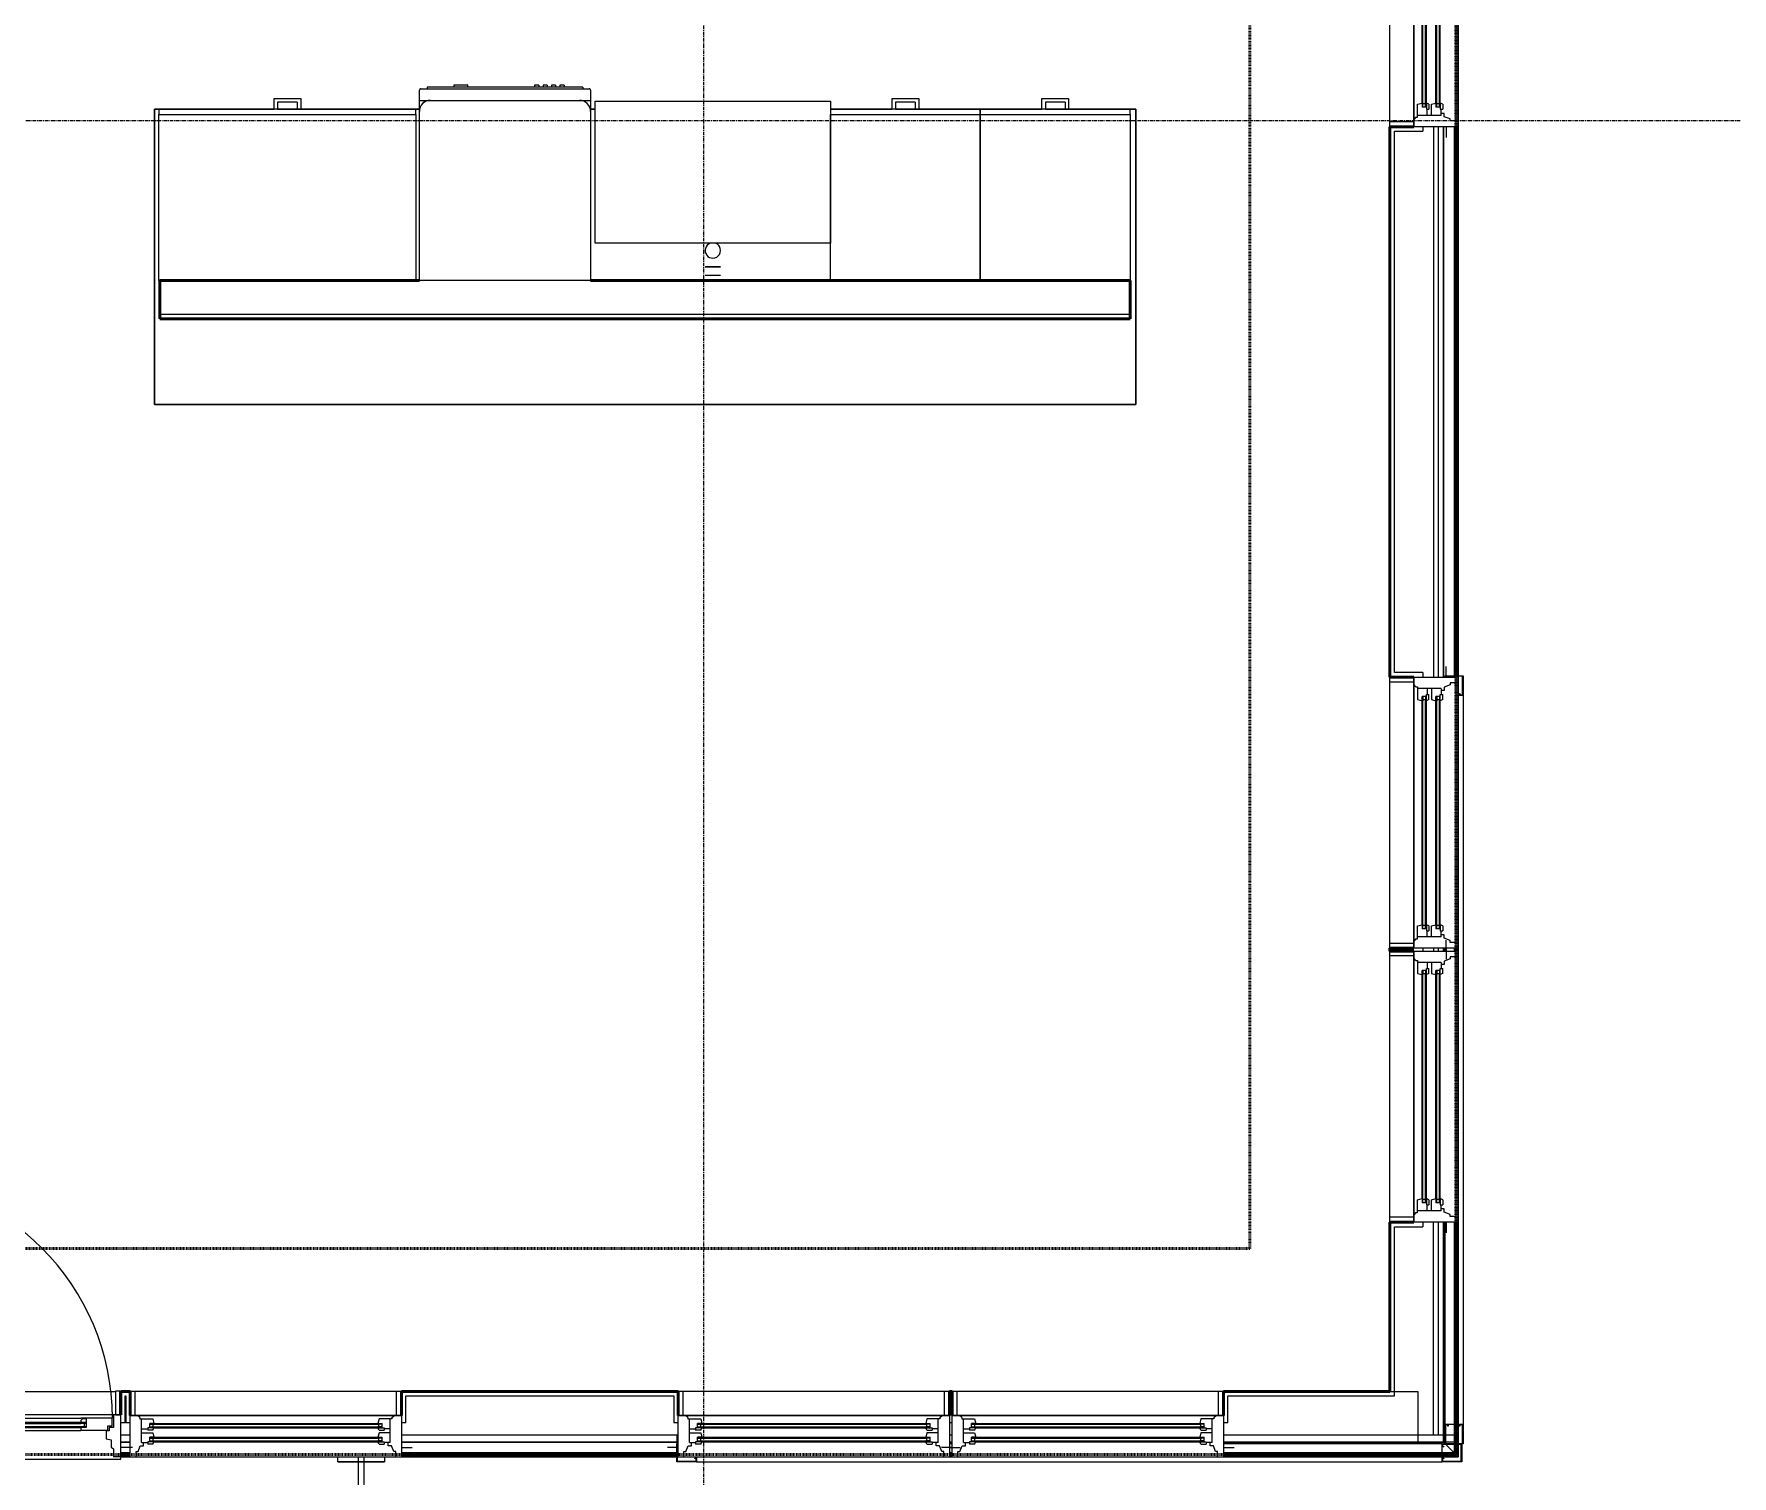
# Model space of a CAD drawing. Header units: inches. Extents: x -4235 to -464, y 9767 to 12359.
# Drawn here: x -2267.2 to -2029.2, y 9977.2 to 10179.4 of the extents above; entities that cross this region are included whole.
import ezdxf

# ---------------------------------------------------------------- set-up
doc = ezdxf.new("R2010")
doc.units = ezdxf.units.IN
doc.header["$MEASUREMENT"] = 0
doc.linetypes.add('Dash 1_16_', pattern=[0.125, 0.0625, -0.0625])
doc.linetypes.add('Grid Line 1_2_', pattern=[0.875, 0.5, -0.125, 0.125, -0.125])
for name, color, linetype, lineweight in [('0-1', 7, 'Continuous', 5), ('0-2', 10, 'Continuous', 9), ('A-DOOR-5', 31, 'Continuous', 9), ('A-DOOR-6', 31, 'Continuous', 20), ('A-DOOR-FRAM', 31, 'Continuous', 9), ('A-DOOR-FRAM-4', 31, 'Continuous', 20), ('A-DOOR-GLAZ', 31, 'Continuous', 9), ('A-GLAZ-1', 151, 'Continuous', 9), ('A-GLAZ-2', 151, 'Continuous', 20), ('A-GLAZ-CWMG', 51, 'Continuous', 9), ('A-WALL', 113, 'Continuous', 13), ('A-WALL-1', 7, 'Continuous', 50), ('A-WALL-2', 250, 'Continuous', 13), ('A-WALL-4', 254, 'Continuous', 9), ('A-WALL-5', 113, 'Continuous', 9), ('A-WALL-6', 113, 'Continuous', 50), ('C-PROP-LINE-1', 91, 'Dash 1_16_', 50), ('P-SANR-FIXT-1', 10, 'Continuous', 9), ('P-SANR-FIXT-2', 254, 'Continuous', 9), ('Q-CASE-2', 10, 'Continuous', 9), ('Q-SPCQ-1', 10, 'Continuous', 9), ('S-GRID-1', 1, 'Grid Line 1_2_', 9)]:
    doc.layers.add(name, color=color, linetype=linetype, lineweight=lineweight)

# ---------------------------------------------------------------- blocks, each defined once
blk = doc.blocks.new('Dishwasher_15404 - 34_ counter-2817256-BACKGROUND - RCP - 2ND FLOOR')
at = {"layer": 'Q-SPCQ-1'}
for p, q in [((0, -24), (0, 0)), ((0, 0), (23.68, 0)), ((23.68, 0), (25.25, 0)), ((25.25, 0), (26.68, 0)), ((25.25, 0), (25.25, -1.57)), ((25.25, -1.57), (25.25, -22.43)), ((26.87, -0.2), (26.87, -23.8)), ((27.12, -1.09), (26.87, -1.09)), ((27.12, -2.61), (27.12, -1.09)), ((27.12, -3.81), (27.12, -2.61)), ((27.12, -20.19), (27.12, -3.81)), ((27.37, -4.82), (27.12, -4.82)), ((27.12, -6.79), (27.37, -6.79)), ((27.37, -5.81), (27.37, -4.82)), ((27.37, -6.79), (27.37, -5.81)), ((27.37, -16.15), (27.12, -16.15)), ((27.37, -16.74), (27.37, -16.15)), ((27.37, -16.74), (27.12, -16.74)), ((27.37, -17.33), (27.12, -17.33)), ((27.37, -17.92), (27.12, -17.92)), ((27.37, -18.51), (27.12, -18.51)), ((27.37, -17.92), (27.37, -17.33)), ((27.37, -19.1), (27.37, -18.51)), ((27.37, -19.1), (27.12, -19.1)), ((27.37, -19.69), (27.12, -19.69)), ((27.12, -21.39), (27.12, -20.19)), ((27.37, -20.28), (27.12, -20.28)), ((27.12, -22.91), (27.12, -21.39)), ((27.37, -20.28), (27.37, -19.69)), ((25.25, -22.43), (25.25, -24)), ((27.12, -22.91), (26.87, -22.91)), ((23.68, -24), (0, -24)), ((25.25, -24), (23.68, -24)), ((26.68, -24), (25.25, -24))]:
    blk.add_line(p, q, dxfattribs=at)
for centre, radius, start, end in [((26.68, -0.2), 0.197, 0, 90), ((23.68, -1.57), 1.57, 0, 90), ((23.68, -1.57), 1.57, 32.077, 42.3359), ((23.68, -1.57), 1.57, 17.8182, 27.5266), ((23.68, -1.57), 1.57, 0, 13.6425), ((26.68, -0.2), 0.197, 15, 90), ((23.68, -22.43), 1.57, 270, 0), ((23.68, -22.43), 1.57, 317.6641, 327.923), ((23.68, -22.43), 1.57, 332.4734, 342.1818), ((23.68, -22.43), 1.57, 346.3575, 0), ((26.68, -23.8), 0.197, 270, 0)]:
    blk.add_arc(centre, radius, start, end, dxfattribs=at)
blk = doc.blocks.new('Base Cabinet 3 Drawer 230 - Base Cabinet 3 Drawer 230 21_-2554957-BACKGROUND - RCP - 2ND FLOOR')
at = {"layer": 'Q-CASE-2'}
for p, q in [((-9.76, -23.25), (-9.76, 0)), ((-9.76, 0), (11.24, 0)), ((11.24, 0), (11.24, -23.25)), ((-9.76, -23.25), (-9.76, -24)), ((11.24, -23.25), (-9.76, -23.25)), ((11.24, -24), (11.24, -23.25)), ((-9.76, -24), (11.24, -24)), ((-0.64, -24), (-1.14, -24)), ((-1.14, -25.5), (-1.14, -24)), ((2.61, -25.5), (-1.14, -25.5)), ((-0.64, -25), (-0.64, -24)), ((-0.64, -25), (2.11, -25)), ((2.11, -25), (2.11, -24)), ((2.11, -24), (2.61, -24)), ((2.61, -24), (2.61, -25.5))]:
    blk.add_line(p, q, dxfattribs=at)
blk = doc.blocks.new('Base Cabinet 3 Drawer 230 - Base Cabinet 3 Drawer 230 36_-2567957-BACKGROUND - RCP - 2ND FLOOR')
at = {"layer": 'Q-CASE-2'}
for p, q in [((-17.26, -23.25), (-17.26, 0)), ((-17.26, 0), (18.74, 0)), ((18.74, 0), (18.74, -23.25)), ((-17.26, -23.25), (-17.26, -24)), ((18.74, -23.25), (-17.26, -23.25)), ((18.74, -24), (18.74, -23.25)), ((-17.26, -24), (18.74, -24)), ((-0.64, -24), (-1.14, -24)), ((-1.14, -25.5), (-1.14, -24)), ((2.61, -25.5), (-1.14, -25.5)), ((-0.64, -25), (-0.64, -24)), ((-0.64, -25), (2.11, -25)), ((2.11, -25), (2.11, -24)), ((2.11, -24), (2.61, -24)), ((2.61, -24), (2.61, -25.5))]:
    blk.add_line(p, q, dxfattribs=at)
blk = doc.blocks.new('kitchen_faucet_14143 - kitchen_faucet_14143-V40-BACKGROUND - RCP - 2ND FLOOR')
at = {"layer": 'P-SANR-FIXT-2'}
for p, q in [((2.26, -1.08), (2.26, 1.08)), ((2.34, 1.08), (2.34, -1.08)), ((3.44, 0.77), (3.44, 1.08)), ((3.44, -1.08), (3.44, 0.77))]:
    blk.add_line(p, q, dxfattribs=at)
at = {"layer": 'P-SANR-FIXT-2', "flags": 128}
blk.add_lwpolyline([(-0.92, -0.6), (-0.96, -0.61), (-1, -0.63)], dxfattribs=at)
at = {"layer": 'P-SANR-FIXT-2'}
for start, end in [(120, 159.9003), (0, 120), (255, 360), (200.0997, 255)]:
    blk.add_arc((0, 0), 1.08, start, end, dxfattribs=at)
blk = doc.blocks.new('Stainless Steel Farmhous Kitchen Sink - Stainless Steel Farmhous Kitchen Sink-2443921-BACKGROUND - RCP - 2ND FLOOR')
at = {"layer": 'P-SANR-FIXT-1'}
for p, q in [((-33, -22.2), (-33, -2.25)), ((-33, -2.25), (0, -2.25)), ((0, -2.25), (0, -22.2)), ((0, -22.2), (-33, -22.2))]:
    blk.add_line(p, q, dxfattribs=at)
blk = doc.blocks.new('CTR - 1st Phase - Unit Layouts_rvt-1-BACKGROUND - RCP - 2ND FLOOR')
at = {"layer": 'A-WALL-1'}
for p, q in [((-2249.58, 10139.45), (-2249.58, 10144.82)), ((-2249.58, 10144.82), (-2213.21, 10144.82)), ((-2189.21, 10144.82), (-2113.58, 10144.82)), ((-2113.58, 10144.82), (-2113.58, 10139.45)), ((-2113.58, 10139.45), (-2249.58, 10139.45))]:
    blk.add_line(p, q, dxfattribs=at)
at = {"layer": 'A-WALL-2'}
blk.add_line((-2249.58, 10140.07), (-2113.58, 10140.07), dxfattribs=at)
at = {"layer": 'A-WALL-4'}
for p, q in [((-2249.58, 10144.82), (-2249.58, 10139.45)), ((-2249.58, 10144.82), (-2213.21, 10144.82)), ((-2189.21, 10144.82), (-2113.58, 10144.82)), ((-2113.58, 10144.82), (-2113.58, 10139.45)), ((-2113.58, 10139.45), (-2249.58, 10139.45))]:
    blk.add_line(p, q, dxfattribs=at)
at = {"layer": 'A-WALL-5'}
for p, q in [((-2233.58, 10168.82), (-2250.33, 10168.82)), ((-2250.33, 10168.82), (-2250.33, 10127.45)), ((-2250.33, 10127.45), (-2250.33, 10168.82)), ((-2250.33, 10168.82), (-2233.58, 10168.82)), ((-2233.08, 10168.82), (-2233.58, 10168.82)), ((-2230.33, 10168.82), (-2233.08, 10168.82)), ((-2233.08, 10168.82), (-2230.33, 10168.82)), ((-2229.83, 10168.82), (-2230.33, 10168.82)), ((-2213.21, 10168.82), (-2229.83, 10168.82)), ((-2229.83, 10168.82), (-2213.21, 10168.82)), ((-2188.58, 10168.82), (-2189.21, 10168.82)), ((-2189.21, 10168.82), (-2188.58, 10168.82)), ((-2146.96, 10168.82), (-2155.58, 10168.82)), ((-2155.58, 10168.82), (-2146.96, 10168.82)), ((-2146.46, 10168.82), (-2146.96, 10168.82)), ((-2143.71, 10168.82), (-2146.46, 10168.82)), ((-2146.46, 10168.82), (-2143.71, 10168.82)), ((-2143.21, 10168.82), (-2143.71, 10168.82)), ((-2125.96, 10168.82), (-2143.21, 10168.82)), ((-2143.21, 10168.82), (-2125.96, 10168.82)), ((-2125.46, 10168.82), (-2125.96, 10168.82)), ((-2122.71, 10168.82), (-2125.46, 10168.82)), ((-2125.46, 10168.82), (-2122.71, 10168.82)), ((-2122.21, 10168.82), (-2122.71, 10168.82)), ((-2112.8, 10168.82), (-2122.21, 10168.82)), ((-2122.21, 10168.82), (-2112.8, 10168.82)), ((-2112.8, 10127.45), (-2112.8, 10168.82)), ((-2112.8, 10168.82), (-2112.8, 10127.45)), ((-2250.33, 10127.45), (-2112.8, 10127.45)), ((-2112.8, 10127.45), (-2250.33, 10127.45))]:
    blk.add_line(p, q, dxfattribs=at)
at = {"layer": '0-2'}
for name, p, rotation in [('Base Cabinet 3 Drawer 230 - Base Cabinet 3 Drawer 230 36_-2567957-BACKGROUND - RCP - 2ND FLOOR', (-2230.97, 10144.82), 180), ('Dishwasher_15404 - 34_ counter-2817256-BACKGROUND - RCP - 2ND FLOOR', (-2213.21, 10144.82), 90.00000000013426), ('Base Cabinet 3 Drawer 230 - Base Cabinet 3 Drawer 230 21_-2554957-BACKGROUND - RCP - 2ND FLOOR', (-2144.35, 10144.82), 180), ('Base Cabinet 3 Drawer 230 - Base Cabinet 3 Drawer 230 21_-2554957-BACKGROUND - RCP - 2ND FLOOR', (-2123.35, 10144.82), 180), ('Stainless Steel Farmhous Kitchen Sink - Stainless Steel Farmhous Kitchen Sink-2443921-BACKGROUND - RCP - 2ND FLOOR', (-2188.58, 10147.78), 180), ('kitchen_faucet_14143 - kitchen_faucet_14143-V40-BACKGROUND - RCP - 2ND FLOOR', (-2172.08, 10149.02), 269.999999999997)]:
    blk.add_blockref(name, p, dxfattribs=dict(at, rotation=rotation))
blk = doc.blocks.new('Basic Wall _ EXT - FIBER CEMENT - LARGE - 1hr - ___-2505167-BACKGROUND - RCP - 2ND FLOOR')
at = {"layer": 'A-WALL-5'}
for p, q in [((-2067.63, 10851.68), (-2067.63, 9979.9)), ((-2067.63, 9979.9), (-2067.63, 10851.68)), ((-2067.6, 9979.87), (-2067.6, 10851.71)), ((-2067.6, 9979.87), (-2067.6, 10851.71)), ((-2069.67, 10166.38), (-2069.67, 10089.2)), ((-2069.67, 10089.2), (-2069.67, 10166.38)), ((-2069.64, 10089.2), (-2069.64, 10166.38)), ((-2069.64, 10089.2), (-2069.64, 10166.38)), ((-2069.67, 10051.18), (-2069.67, 10050.8)), ((-2069.67, 10050.8), (-2069.67, 10051.18)), ((-2069.64, 10050.81), (-2069.64, 10051.18)), ((-2069.64, 10050.81), (-2069.64, 10051.18)), ((-2069.67, 10012.78), (-2069.67, 9982.94)), ((-2069.67, 9982.94), (-2069.67, 10012.78)), ((-2069.64, 9982.94), (-2069.64, 10012.78)), ((-2069.64, 9982.94), (-2069.64, 10012.78)), ((-2069.67, 9982.94), (-2069.67, 9981.94)), ((-2069.67, 9981.94), (-2069.67, 9982.94)), ((-2069.64, 9981.94), (-2069.64, 9982.92)), ((-2069.64, 9981.94), (-2069.64, 9982.92)), ((-2069.67, 9981.94), (-2068.17, 9980.44)), ((-2068.17, 9980.44), (-2069.61, 9981.87)), ((-2068.17, 9980.44), (-2067.92, 9980.19)), ((-2067.92, 9980.19), (-2068.17, 9980.44)), ((-2067.92, 9980.19), (-2067.63, 9979.9)), ((-2067.63, 9979.9), (-2067.92, 9980.19))]:
    blk.add_line(p, q, dxfattribs=at)
blk = doc.blocks.new('Window-Double_Hung-Andersen-400_Series-Tilt_Wash - DOUBLE HUNG - REVERSE COTTAGE - 2ND FLOOR-2888709-BACKGROUND - RCP - 2ND FLOOR')
at = {"layer": 'A-GLAZ-1'}
for p, q in [((-19.01, 4.12), (-19.01, 2.62)), ((-18.95, 4.12), (-19.01, 4.12)), ((-18.95, 2.62), (-19.01, 2.62)), ((-18.95, 4.62), (18.95, 4.62)), ((-18.95, 1.25), (-18.95, 4.62)), ((-18.32, 1.25), (-18.32, 4.62)), ((18.32, 1.25), (18.32, 4.62)), ((18.95, 4.62), (18.95, 1.25)), ((19.01, 4.12), (18.95, 4.12)), ((19.01, 2.62), (18.95, 2.62)), ((19.01, 2.62), (19.01, 4.12)), ((18.95, 1.25), (-18.95, 1.25)), ((-16.29, 0), (-15.7, 0)), ((-15.82, -0.38), (-15.82, 0)), ((-15.7, 0.12), (15.7, 0.12)), ((16.29, 0), (15.7, 0)), ((15.82, -0.38), (15.82, 0)), ((-16.29, -0.38), (-15.7, -0.38)), ((-16.29, -1.94), (-15.7, -1.94)), ((-16.29, -2.31), (-15.7, -2.31)), ((-15.82, -2.31), (-15.82, -1.94)), ((-15.7, 0), (15.7, 0)), ((-15.7, -0.38), (15.7, -0.38)), ((-15.7, -0.5), (15.7, -0.5)), ((-15.7, -1.81), (15.7, -1.81)), ((-15.7, -1.94), (15.7, -1.94)), ((-15.7, -2.31), (15.7, -2.31)), ((16.29, -0.38), (15.7, -0.38)), ((16.29, -1.94), (15.7, -1.94)), ((16.29, -2.31), (15.7, -2.31)), ((15.82, -2.31), (15.82, -1.94)), ((-15.7, -2.44), (15.7, -2.44))]:
    blk.add_line(p, q, dxfattribs=at)
at = {"layer": 'A-GLAZ-2'}
for p, q in [((-19.01, 1.25), (19.01, 1.25)), ((-19.01, -4.62), (-19.01, 1.25)), ((-17.67, 0.97), (-18, 1.25)), ((-17.67, 0.97), (-17.67, 0.75)), ((-17.67, 0.75), (-15.86, 0.75)), ((-17.42, -2.56), (-17.42, 0.75)), ((-16.29, -0.5), (-16.29, 0.12)), ((-15.7, 0.12), (-16.29, 0.12)), ((-15.86, 0.75), (-15.7, 0.12)), ((15.86, 0.75), (15.7, 0.12)), ((15.7, 0.12), (16.29, 0.12)), ((17.67, 0.75), (15.86, 0.75)), ((16.29, -0.5), (16.29, 0.12)), ((17.42, -2.56), (17.42, 0.75)), ((17.67, 0.97), (18, 1.25)), ((17.67, 0.97), (17.67, 0.75)), ((19.01, 1.25), (19.01, -4.62)), ((-17.42, -0.62), (-16.57, -0.62)), ((-17.42, -1.19), (-15.86, -1.19)), ((-16.57, -0.5), (-16.57, -0.84)), ((-15.7, -0.5), (-16.57, -0.5)), ((-15.86, -0.84), (-16.57, -0.84)), ((-16.29, -2.44), (-16.29, -1.81)), ((-15.7, -1.81), (-16.29, -1.81)), ((-15.86, -0.84), (-15.7, -0.5)), ((-15.86, -1.19), (-15.7, -1.81)), ((15.86, -0.84), (15.7, -0.5)), ((15.7, -0.5), (16.57, -0.5)), ((15.86, -1.19), (15.7, -1.81)), ((15.7, -1.81), (16.29, -1.81)), ((15.86, -0.84), (16.57, -0.84)), ((17.42, -1.19), (15.86, -1.19)), ((16.29, -2.44), (16.29, -1.81)), ((16.57, -0.5), (16.57, -0.84)), ((17.42, -0.62), (16.57, -0.62)), ((-19.01, -3.25), (-20.51, -3.25)), ((19.01, -4.62), (-19.01, -4.62)), ((-18.2, -3.81), (-17.92, -3.81)), ((-18.2, -4.62), (-18.2, -3.81)), ((-17.92, -3.81), (-17.61, -3)), ((-17.61, -3), (-17.14, -3)), ((-17.42, -2.56), (-16.57, -2.56)), ((-17.14, -3), (-17.14, -2.56)), ((-16.57, -2.44), (-16.57, -2.78)), ((-15.7, -2.44), (-16.57, -2.44)), ((-15.86, -2.78), (-16.57, -2.78)), ((-15.86, -2.78), (-15.7, -2.44)), ((15.86, -2.78), (15.7, -2.44)), ((15.7, -2.44), (16.57, -2.44)), ((15.86, -2.78), (16.57, -2.78)), ((16.57, -2.44), (16.57, -2.78)), ((17.42, -2.56), (16.57, -2.56)), ((17.14, -3), (17.14, -2.56)), ((17.61, -3), (17.14, -3)), ((17.92, -3.81), (17.61, -3)), ((18.2, -3.81), (17.92, -3.81)), ((18.2, -4.62), (18.2, -3.81)), ((19.01, -3.25), (20.51, -3.25))]:
    blk.add_line(p, q, dxfattribs=at)
blk = doc.blocks.new('Basic Wall _ EXT - FIBER CEMENT - LARGE - ___-2505169-BACKGROUND - RCP - 2ND FLOOR')
at = {"layer": 'A-WALL-5'}
for p, q in [((-2255.06, 9981.94), (-2253.74, 9981.94)), ((-2253.74, 9981.94), (-2255.06, 9981.94)), ((-2253.76, 9981.91), (-2255.06, 9981.91)), ((-2253.76, 9981.91), (-2255.06, 9981.91)), ((-2253.74, 9979.9), (-2255.06, 9979.9)), ((-2253.74, 9979.9), (-2255.06, 9979.9)), ((-2255.06, 9979.87), (-2253.74, 9979.87)), ((-2253.74, 9979.87), (-2255.06, 9979.87)), ((-2215.71, 9981.94), (-2176.94, 9981.94)), ((-2177.12, 9981.94), (-2215.71, 9981.94)), ((-2176.94, 9981.91), (-2215.71, 9981.91)), ((-2176.94, 9981.91), (-2215.71, 9981.91)), ((-2176.94, 9979.9), (-2215.71, 9979.9)), ((-2176.94, 9979.9), (-2215.71, 9979.9)), ((-2215.71, 9979.87), (-2176.94, 9979.87)), ((-2176.94, 9979.87), (-2215.71, 9979.87)), ((-2176.94, 9981.94), (-2177.12, 9981.94)), ((-2138.91, 9981.94), (-2138.54, 9981.94)), ((-2138.54, 9981.94), (-2138.91, 9981.94)), ((-2138.54, 9979.9), (-2138.91, 9979.9)), ((-2138.54, 9979.9), (-2138.91, 9979.9)), ((-2138.91, 9979.87), (-2138.54, 9979.87)), ((-2138.54, 9979.87), (-2138.91, 9979.87)), ((-2138.54, 9981.91), (-2138.9, 9981.91)), ((-2138.54, 9981.91), (-2138.9, 9981.91)), ((-2100.51, 9981.94), (-2069.67, 9981.94)), ((-2073.24, 9981.94), (-2100.51, 9981.94)), ((-2069.64, 9981.91), (-2100.51, 9981.91)), ((-2069.64, 9981.91), (-2100.51, 9981.91)), ((-2067.63, 9979.9), (-2100.51, 9979.9)), ((-2067.63, 9979.9), (-2100.51, 9979.9)), ((-2100.51, 9979.87), (-2067.6, 9979.87)), ((-2067.6, 9979.87), (-2100.51, 9979.87)), ((-2069.67, 9981.94), (-2073.24, 9981.94)), ((-2068.17, 9980.44), (-2069.67, 9981.94)), ((-2069.61, 9981.87), (-2068.17, 9980.44)), ((-2067.92, 9980.19), (-2068.17, 9980.44)), ((-2068.17, 9980.44), (-2067.92, 9980.19)), ((-2067.63, 9979.9), (-2067.92, 9980.19)), ((-2067.92, 9980.19), (-2067.63, 9979.9))]:
    blk.add_line(p, q, dxfattribs=at)
blk = doc.blocks.new('Door-Inswing-Andersen-400_Series-Single - 3_ 0-1_8_ x custom height - 2ND FLOOR-2896157-BACKGROUND - RCP - 2ND FLOOR')
at = {"layer": 'A-DOOR-5'}
blk.add_line((16.87, -0.66), (16.87, -34.41), dxfattribs=at)
blk.add_arc((16.87, -0.66), 33.75, 180, 270, dxfattribs=at)
at = {"layer": 'A-DOOR-6'}
for p, q in [((-16.26, 0.42), (-16.87, 0.41)), ((-16.87, 0.41), (-16.87, -0.66)), ((-16.26, 1.06), (-16.26, 0.42)), ((-16.26, 1.06), (-12.44, 1.06)), ((-13.19, 0.66), (-12.44, 0.66)), ((-13.19, -0.66), (-13.19, 0.66)), ((-12.44, 0.75), (-12.47, 1.06)), ((12.44, 1.06), (-12.44, 1.06)), ((-12.44, 0.66), (-12.44, 0.75)), ((16.26, 1.06), (12.44, 1.06)), ((12.44, 0.75), (12.47, 1.06)), ((12.44, 0.66), (12.44, 0.75)), ((13.19, 0.66), (12.44, 0.66)), ((13.19, -0.66), (13.19, 0.66)), ((16.26, 1.06), (16.26, 0.42)), ((16.26, 0.42), (16.87, 0.41)), ((16.87, 0.41), (16.87, -0.66)), ((-16.87, -0.66), (-12.44, -0.66)), ((-12.44, -0.09), (-13.19, -0.09)), ((-13.19, -0.59), (-12.67, -0.59)), ((-13.19, -0.66), (-13.19, -0.59)), ((-12.67, -0.59), (-12.47, -0.34)), ((-12.47, -0.34), (-12.44, -0.16)), ((-12.44, -0.16), (-12.44, -0.09)), ((12.44, -0.66), (-12.44, -0.66)), ((12.44, -0.09), (13.19, -0.09)), ((12.44, -0.16), (12.44, -0.09)), ((12.47, -0.34), (12.44, -0.16)), ((16.87, -0.66), (12.44, -0.66)), ((12.67, -0.59), (12.47, -0.34)), ((13.19, -0.59), (12.67, -0.59)), ((13.19, -0.66), (13.19, -0.59))]:
    blk.add_line(p, q, dxfattribs=at)
at = {"layer": 'A-DOOR-FRAM'}
for p, q in [((-17.31, -1.13), (-17.94, -1.13)), ((-17.94, -1.13), (-17.94, -4.44)), ((-17.31, -4.44), (-17.31, -1.13)), ((17.94, -1.13), (17.31, -1.13)), ((17.31, -1.13), (17.31, -4.44)), ((17.94, -4.44), (17.94, -1.13)), ((-17.94, -4.44), (-17.31, -4.44)), ((17.31, -4.44), (17.94, -4.44))]:
    blk.add_line(p, q, dxfattribs=at)
at = {"layer": 'A-DOOR-FRAM-4'}
for p, q in [((18.06, 5.09), (-18.06, 5.09)), ((-18.06, 5.09), (-18.06, -1.13)), ((18.06, -1.13), (18.06, 5.09)), ((-19.69, 3.44), (-18.06, 3.44)), ((-18.06, 4.75), (-18.06, -1.13)), ((-18.06, 4.75), (-17.03, 4.75)), ((-17.03, 3.63), (-17.03, 4.75)), ((-16.69, 3.39), (-17.03, 3.63)), ((-16.69, 2.39), (-16.69, 3.39)), ((-16, 2.23), (-16.69, 2.39)), ((16, 2.23), (16.69, 2.39)), ((16.69, 3.39), (17.03, 3.63)), ((16.69, 2.39), (16.69, 3.39)), ((17.03, 3.63), (17.03, 4.75)), ((18.06, 4.75), (17.03, 4.75)), ((18.06, 4.75), (18.06, -1.13)), ((19.69, 3.44), (18.06, 3.44)), ((-17.03, 0.66), (-16.45, 0.66)), ((-17.03, -1.13), (-17.03, 0.66)), ((-16.45, 0.66), (-16.45, 1.09)), ((-16.45, 1.09), (-16, 1.09)), ((-16, 1.09), (-16, 2.23)), ((16, 1.09), (16, 2.23)), ((16.45, 1.09), (16, 1.09)), ((16.45, 0.66), (16.45, 1.09)), ((17.03, 0.66), (16.45, 0.66)), ((17.03, -1.13), (17.03, 0.66)), ((-17.69, -1.13), (-18.06, -1.13)), ((-18.06, -1.13), (18.06, -1.13)), ((-18.06, -1.13), (-17.03, -1.13)), ((18.06, -1.13), (17.03, -1.13))]:
    blk.add_line(p, q, dxfattribs=at)
at = {"layer": 'A-DOOR-GLAZ'}
for p, q in [((-12.44, 0.5), (-13.19, 0.5)), ((-13.19, 0.06), (-12.44, 0.06)), ((-12.98, 0.5), (-12.98, 0.06)), ((12.44, 0.66), (-12.44, 0.66)), ((12.44, 0.5), (-12.44, 0.5)), ((12.44, 0.06), (-12.44, 0.06)), ((12.44, 0.5), (13.19, 0.5)), ((13.19, 0.06), (12.44, 0.06)), ((12.98, 0.5), (12.98, 0.06)), ((12.44, -0.09), (-12.44, -0.09))]:
    blk.add_line(p, q, dxfattribs=at)
blk = doc.blocks.new('Rectangular Mullion - Profile_Polycarbonate_Lower-1940141-BACKGROUND - RCP - 2ND FLOOR')
at = {"layer": 'A-GLAZ-CWMG'}
for p, q in [((-2138.54, 9981.69), (-2138.91, 9981.69)), ((-2069.86, 9981.69), (-2100.51, 9981.69)), ((-2069.86, 9980.44), (-2069.86, 9981.69)), ((-2069.86, 9980.19), (-2069.86, 9980.43)), ((-2069.86, 9979.9), (-2069.86, 9980.19)), ((-2069.86, 9979.19), (-2069.86, 9979.87)), ((-2174.37, 9979.81), (-2174.37, 9979.19)), ((-2174.37, 9979.19), (-2069.86, 9979.19))]:
    blk.add_line(p, q, dxfattribs=at)
blk = doc.blocks.new('Rectangular Mullion - Profile_Polycarbonate_Upper and left-V124-BACKGROUND - RCP - 2ND FLOOR')
at = {"layer": 'A-GLAZ-CWMG'}
for p, q in [((0, 1.29), (-2.75, 1.29)), ((-2.75, 1.29), (-2.75, 0.79)), ((-2.75, 0.79), (-2.5, 0.79)), ((-2.69, 0.85), (-2.69, 1.22)), ((-2.69, 1.22), (-0.06, 1.22)), ((-2.5, 0.85), (-2.69, 0.85)), ((-2.5, 0.79), (-2.5, 0.85)), ((-0.06, 1.22), (-0.06, -1.15)), ((0, -1.21), (0, 1.29)), ((-2.5, -0.79), (-2.75, -0.79)), ((-2.75, -0.79), (-2.75, -1.21)), ((-2.75, -1.21), (-1.06, -1.21)), ((-2.69, -1.15), (-2.69, -0.85)), ((-2.69, -0.85), (-2.5, -0.85)), ((-0.81, -1.15), (-2.69, -1.15)), ((-2.5, -0.85), (-2.5, -0.79)), ((-1.02, -1.21), (-0.81, -1.21)), ((-0.52, -1.15), (-0.81, -1.15)), ((-0.81, -1.21), (-0.52, -1.21)), ((-0.06, -1.15), (-0.49, -1.15)), ((-0.49, -1.21), (0, -1.21))]:
    blk.add_line(p, q, dxfattribs=at)
blk = doc.blocks.new('Rectangular Mullion - Profile_Polycarbonate_right-V125-BACKGROUND - RCP - 2ND FLOOR')
at = {"layer": 'A-GLAZ-CWMG'}
for p, q in [((-2.75, 0.79), (-2.75, 1.29)), ((-2.75, 1.29), (0, 1.29)), ((-2.5, 0.79), (-2.75, 0.79)), ((-0.06, 1.22), (-2.69, 1.22)), ((-2.69, 1.22), (-2.69, 0.85)), ((-2.69, 0.85), (-2.5, 0.85)), ((-2.5, 0.85), (-2.5, 0.79)), ((-0.06, 0.61), (-0.06, 1.22)), ((-0.06, 0.29), (-0.06, 0.58)), ((-0.06, 0.04), (-0.06, 0.29)), ((-0.06, -1.15), (-0.06, 0.03)), ((0, 1.29), (0, 0.61)), ((0, 0.58), (0, 0.29)), ((0, 0.29), (0, 0.04)), ((0, 0.03), (0, -1.21)), ((-0.19, -1.15), (-0.06, -1.15)), ((0, -1.21), (-0.19, -1.21))]:
    blk.add_line(p, q, dxfattribs=at)
blk = doc.blocks.new('Window-Double_Hung-Andersen-400_Series-Tilt_Wash - DOUBLE HUNG - REVERSE COTTAGE - 2ND FLOOR-2888952-BACKGROUND - RCP - 2ND FLOOR')
at = {"layer": 'A-GLAZ-1'}
for p, q in [((-19.01, 3.94), (-19.01, 2.44)), ((-18.95, 3.94), (-19.01, 3.94)), ((-18.95, 2.44), (-19.01, 2.44)), ((-18.95, 4.44), (18.95, 4.44)), ((-18.95, 1.06), (-18.95, 4.44)), ((-18.32, 1.06), (-18.32, 4.44)), ((18.32, 1.06), (18.32, 4.44)), ((18.95, 4.44), (18.95, 1.06)), ((19.01, 3.94), (18.95, 3.94)), ((19.01, 2.44), (18.95, 2.44)), ((19.01, 2.44), (19.01, 3.94)), ((18.95, 1.06), (-18.95, 1.06)), ((-16.29, -0.19), (-15.7, -0.19)), ((-16.29, -0.56), (-15.7, -0.56)), ((-16.29, -2.13), (-15.7, -2.13)), ((-15.82, -0.56), (-15.82, -0.19)), ((-15.82, -2.5), (-15.82, -2.13)), ((-15.7, -0.06), (15.7, -0.06)), ((-15.7, -0.19), (15.7, -0.19)), ((-15.7, -0.56), (15.7, -0.56)), ((-15.7, -0.69), (15.7, -0.69)), ((-15.7, -2), (15.7, -2)), ((-15.7, -2.13), (15.7, -2.13)), ((16.29, -0.19), (15.7, -0.19)), ((16.29, -0.56), (15.7, -0.56)), ((16.29, -2.13), (15.7, -2.13)), ((15.82, -0.56), (15.82, -0.19)), ((15.82, -2.5), (15.82, -2.13)), ((-16.29, -2.5), (-15.7, -2.5)), ((-15.7, -2.5), (15.7, -2.5)), ((-15.7, -2.63), (15.7, -2.63)), ((16.29, -2.5), (15.7, -2.5))]:
    blk.add_line(p, q, dxfattribs=at)
at = {"layer": 'A-GLAZ-2'}
for p, q in [((-19.01, 1.06), (19.01, 1.06)), ((-19.01, -4.81), (-19.01, 1.06)), ((-17.67, 0.78), (-18, 1.06)), ((-17.67, 0.78), (-17.67, 0.56)), ((-17.67, 0.56), (-15.86, 0.56)), ((-17.42, -2.75), (-17.42, 0.56)), ((-15.86, 0.56), (-15.7, -0.06)), ((15.86, 0.56), (15.7, -0.06)), ((17.67, 0.56), (15.86, 0.56)), ((17.42, -2.75), (17.42, 0.56)), ((17.67, 0.78), (18, 1.06)), ((17.67, 0.78), (17.67, 0.56)), ((19.01, 1.06), (19.01, -4.81)), ((-17.42, -0.81), (-16.57, -0.81)), ((-17.42, -1.37), (-15.86, -1.37)), ((-16.57, -0.69), (-16.57, -1.03)), ((-15.7, -0.69), (-16.57, -0.69)), ((-15.86, -1.03), (-16.57, -1.03)), ((-16.29, -0.69), (-16.29, -0.06)), ((-15.7, -0.06), (-16.29, -0.06)), ((-16.29, -2.63), (-16.29, -2)), ((-15.7, -2), (-16.29, -2)), ((-15.86, -1.03), (-15.7, -0.69)), ((-15.86, -1.37), (-15.7, -2)), ((15.7, -0.06), (16.29, -0.06)), ((15.86, -1.03), (15.7, -0.69)), ((15.7, -0.69), (16.57, -0.69)), ((15.86, -1.37), (15.7, -2)), ((15.7, -2), (16.29, -2)), ((15.86, -1.03), (16.57, -1.03)), ((17.42, -1.37), (15.86, -1.37)), ((16.29, -0.69), (16.29, -0.06)), ((16.29, -2.63), (16.29, -2)), ((16.57, -0.69), (16.57, -1.03)), ((17.42, -0.81), (16.57, -0.81)), ((-19.01, -3.44), (-20.51, -3.44)), ((-18.2, -4), (-17.92, -4)), ((-18.2, -4.81), (-18.2, -4)), ((-17.92, -4), (-17.61, -3.19)), ((-17.61, -3.19), (-17.14, -3.19)), ((-17.42, -2.75), (-16.57, -2.75)), ((-17.14, -3.19), (-17.14, -2.75)), ((-16.57, -2.63), (-16.57, -2.97)), ((-15.7, -2.63), (-16.57, -2.63)), ((-15.86, -2.97), (-16.57, -2.97)), ((-15.86, -2.97), (-15.7, -2.63)), ((15.86, -2.97), (15.7, -2.63)), ((15.7, -2.63), (16.57, -2.63)), ((15.86, -2.97), (16.57, -2.97)), ((16.57, -2.63), (16.57, -2.97)), ((17.42, -2.75), (16.57, -2.75)), ((17.14, -3.19), (17.14, -2.75)), ((17.61, -3.19), (17.14, -3.19)), ((17.92, -4), (17.61, -3.19)), ((18.2, -4), (17.92, -4)), ((18.2, -4.81), (18.2, -4)), ((19.01, -3.44), (20.51, -3.44)), ((19.01, -4.81), (-19.01, -4.81))]:
    blk.add_line(p, q, dxfattribs=at)
blk = doc.blocks.new('Rectangular Mullion - Profile_Polycarbonate_Lower-1994733-BACKGROUND - RCP - 2ND FLOOR')
at = {"layer": 'A-GLAZ-CWMG'}
for p, q in [((-2067.63, 10086.64), (-2067.92, 10086.64)), ((-2066.92, 10086.64), (-2067.6, 10086.64)), ((-2066.92, 10086.64), (-2066.92, 9984.44)), ((-2069.42, 10050.8), (-2069.42, 10051.18)), ((-2069.42, 9984.44), (-2069.42, 10012.78)), ((-2069.42, 9984.44), (-2067.92, 9984.44)), ((-2067.92, 9984.44), (-2067.63, 9984.44)), ((-2067.6, 9984.44), (-2066.92, 9984.44))]:
    blk.add_line(p, q, dxfattribs=at)
blk = doc.blocks.new('Rectangular Mullion - Profile_Polycarbonate_Upper and left-V131-BACKGROUND - RCP - 2ND FLOOR')
at = {"layer": 'A-GLAZ-CWMG'}
for p, q in [((0, 1.21), (-2.75, 1.21)), ((-2.75, 1.21), (-2.75, 0.79)), ((-2.75, 0.79), (-2.5, 0.79)), ((-2.69, 1.15), (-0.06, 1.15)), ((-2.69, 0.85), (-2.69, 1.11)), ((-2.5, 0.85), (-2.69, 0.85)), ((-2.5, 0.79), (-2.5, 0.85)), ((-0.06, 1.15), (-0.06, -0.04)), ((0, -0.04), (0, 1.21)), ((-2.5, -0.79), (-2.75, -0.79)), ((-2.75, -0.79), (-2.75, -1.29)), ((-2.75, -1.29), (0, -1.29)), ((-2.69, -1.22), (-2.69, -0.85)), ((-2.69, -0.85), (-2.5, -0.85)), ((-0.06, -1.22), (-2.69, -1.22)), ((-2.5, -0.85), (-2.5, -0.79)), ((-0.06, -0.07), (-0.06, -0.29)), ((-0.06, -0.29), (-0.06, -0.58)), ((-0.06, -0.61), (-0.06, -1.22)), ((0, -0.29), (0, -0.08)), ((0, -0.58), (0, -0.29)), ((0, -1.29), (0, -0.61))]:
    blk.add_line(p, q, dxfattribs=at)
blk = doc.blocks.new('Rectangular Mullion - Profile_Polycarbonate_right-V132-BACKGROUND - RCP - 2ND FLOOR')
at = {"layer": 'A-GLAZ-CWMG'}
for p, q in [((-0.19, 1.21), (0, 1.21)), ((-0.06, 1.15), (-0.19, 1.15)), ((-0.06, -0.04), (-0.06, 1.15)), ((0, 1.21), (0, -0.04)), ((-2.75, -1.29), (-2.75, -0.79)), ((-2.75, -0.79), (-2.5, -0.79)), ((0, -1.29), (-2.75, -1.29)), ((-2.5, -0.85), (-2.69, -0.85)), ((-2.69, -0.85), (-2.69, -1.22)), ((-2.69, -1.22), (-0.06, -1.22)), ((-2.5, -0.79), (-2.5, -0.85)), ((-0.06, -0.29), (-0.06, -0.04)), ((-0.06, -0.58), (-0.06, -0.29)), ((-0.06, -1.22), (-0.06, -0.61)), ((0, -0.04), (0, -0.29)), ((0, -0.29), (0, -0.58)), ((0, -0.61), (0, -1.29))]:
    blk.add_line(p, q, dxfattribs=at)
blk = doc.blocks.new('Window-Double_Hung-Andersen-400_Series-Tilt_Wash - DOUBLE HUNG - REVERSE COTTAGE - 2ND FLOOR-V139-BACKGROUND - RCP - 2ND FLOOR')
at = {"layer": 'A-GLAZ-1'}
for p, q in [((-19.01, 3.94), (-19.01, 2.44)), ((-18.95, 3.94), (-19.01, 3.94)), ((-18.95, 2.44), (-19.01, 2.44)), ((-18.95, 4.44), (18.95, 4.44)), ((-18.95, 1.06), (-18.95, 4.44)), ((-18.32, 1.06), (-18.32, 4.44)), ((18.32, 1.06), (18.32, 4.44)), ((18.95, 4.44), (18.95, 1.06)), ((19.01, 3.94), (18.95, 3.94)), ((19.01, 2.44), (18.95, 2.44)), ((19.01, 2.44), (19.01, 3.94)), ((18.95, 1.06), (-18.95, 1.06)), ((-16.29, -0.19), (-15.7, -0.19)), ((-16.29, -0.56), (-15.7, -0.56)), ((-16.29, -2.13), (-15.7, -2.13)), ((-15.82, -0.56), (-15.82, -0.19)), ((-15.82, -2.5), (-15.82, -2.13)), ((-15.7, -0.06), (15.7, -0.06)), ((-15.7, -0.19), (15.7, -0.19)), ((-15.7, -0.56), (15.7, -0.56)), ((-15.7, -0.69), (15.7, -0.69)), ((-15.7, -2), (15.7, -2)), ((-15.7, -2.13), (15.7, -2.13)), ((16.29, -0.19), (15.7, -0.19)), ((16.29, -0.56), (15.7, -0.56)), ((16.29, -2.13), (15.7, -2.13)), ((15.82, -0.56), (15.82, -0.19)), ((15.82, -2.5), (15.82, -2.13)), ((-16.29, -2.5), (-15.7, -2.5)), ((-15.7, -2.5), (15.7, -2.5)), ((-15.7, -2.63), (15.7, -2.63)), ((16.29, -2.5), (15.7, -2.5))]:
    blk.add_line(p, q, dxfattribs=at)
at = {"layer": 'A-GLAZ-2'}
for p, q in [((-19.01, 1.06), (19.01, 1.06)), ((-19.01, -4.81), (-19.01, 1.06)), ((-17.67, 0.78), (-18, 1.06)), ((-17.67, 0.78), (-17.67, 0.56)), ((-17.67, 0.56), (-15.86, 0.56)), ((-17.42, -2.75), (-17.42, 0.56)), ((-15.86, 0.56), (-15.7, -0.06)), ((15.86, 0.56), (15.7, -0.06)), ((17.67, 0.56), (15.86, 0.56)), ((17.42, -2.75), (17.42, 0.56)), ((17.67, 0.78), (18, 1.06)), ((17.67, 0.78), (17.67, 0.56)), ((19.01, 1.06), (19.01, -4.81)), ((-17.42, -0.81), (-16.57, -0.81)), ((-17.42, -1.37), (-15.86, -1.37)), ((-16.57, -0.69), (-16.57, -1.03)), ((-15.7, -0.69), (-16.57, -0.69)), ((-15.86, -1.03), (-16.57, -1.03)), ((-16.29, -0.69), (-16.29, -0.06)), ((-15.7, -0.06), (-16.29, -0.06)), ((-16.29, -2.63), (-16.29, -2)), ((-15.7, -2), (-16.29, -2)), ((-15.86, -1.03), (-15.7, -0.69)), ((-15.86, -1.37), (-15.7, -2)), ((15.7, -0.06), (16.29, -0.06)), ((15.86, -1.03), (15.7, -0.69)), ((15.7, -0.69), (16.57, -0.69)), ((15.86, -1.37), (15.7, -2)), ((15.7, -2), (16.29, -2)), ((15.86, -1.03), (16.57, -1.03)), ((17.42, -1.37), (15.86, -1.37)), ((16.29, -0.69), (16.29, -0.06)), ((16.29, -2.63), (16.29, -2)), ((16.57, -0.69), (16.57, -1.03)), ((17.42, -0.81), (16.57, -0.81)), ((-19.01, -3.44), (-20.34, -3.44)), ((-18.2, -4), (-17.92, -4)), ((-18.2, -4.81), (-18.2, -4)), ((-17.92, -4), (-17.61, -3.19)), ((-17.61, -3.19), (-17.14, -3.19)), ((-17.42, -2.75), (-16.57, -2.75)), ((-17.14, -3.19), (-17.14, -2.75)), ((-16.57, -2.63), (-16.57, -2.97)), ((-15.7, -2.63), (-16.57, -2.63)), ((-15.86, -2.97), (-16.57, -2.97)), ((-15.86, -2.97), (-15.7, -2.63)), ((15.86, -2.97), (15.7, -2.63)), ((15.7, -2.63), (16.57, -2.63)), ((15.86, -2.97), (16.57, -2.97)), ((16.57, -2.63), (16.57, -2.97)), ((17.42, -2.75), (16.57, -2.75)), ((17.14, -3.19), (17.14, -2.75)), ((17.61, -3.19), (17.14, -3.19)), ((17.92, -4), (17.61, -3.19)), ((18.2, -4), (17.92, -4)), ((18.2, -4.81), (18.2, -4)), ((19.01, -3.44), (20.51, -3.44)), ((19.01, -4.81), (-19.01, -4.81))]:
    blk.add_line(p, q, dxfattribs=at)
blk = doc.blocks.new('Walls 5 - Walls 1-2855689-BACKGROUND - RCP - 2ND FLOOR')
at = {"layer": 'A-WALL-5'}
for p, q in [((-2224.62, 9979.2), (-2224.62, 9979.81)), ((-2221.75, 9979.2), (-2224.62, 9979.2)), ((-2224.62, 9979.2), (-2218.12, 9979.2)), ((-2221.74, 9979.2), (-2221.74, 9979.81)), ((-2221.74, 9946.96), (-2221.74, 9979.2)), ((-2221.64, 9979.2), (-2221.7, 9979.2)), ((-2221.56, 9979.2), (-2221.63, 9979.2)), ((-2221.47, 9979.2), (-2221.56, 9979.2)), ((-2221.37, 9979.2), (-2221.47, 9979.2)), ((-2221.27, 9979.2), (-2221.37, 9979.2)), ((-2221.18, 9979.2), (-2221.27, 9979.2)), ((-2221.1, 9979.2), (-2221.18, 9979.2)), ((-2221.04, 9979.2), (-2221.1, 9979.2)), ((-2220.99, 9979.81), (-2220.99, 9979.2)), ((-2220.99, 9979.2), (-2220.99, 9946.96)), ((-2218.12, 9979.2), (-2220.99, 9979.2)), ((-2218.12, 9979.81), (-2218.12, 9979.2))]:
    blk.add_line(p, q, dxfattribs=at)
at = {"layer": 'A-WALL-6', "flags": 128}
for points in [[(-2221.74, 9946.96), (-2221.73, 9947.05), (-2221.7, 9947.14), (-2221.65, 9947.23), (-2221.58, 9947.29), (-2221.5, 9947.34), (-2221.41, 9947.36), (-2221.32, 9947.36), (-2221.24, 9947.34), (-2221.16, 9947.29), (-2221.09, 9947.23), (-2221.04, 9947.14), (-2221.01, 9947.05), (-2220.99, 9946.96)], [(-2220.99, 9946.96), (-2221.01, 9946.86), (-2221.04, 9946.77), (-2221.09, 9946.69), (-2221.16, 9946.62), (-2221.24, 9946.58), (-2221.32, 9946.55), (-2221.41, 9946.55), (-2221.5, 9946.58), (-2221.58, 9946.62), (-2221.65, 9946.69), (-2221.7, 9946.77), (-2221.73, 9946.86), (-2221.74, 9946.96)]]:
    blk.add_lwpolyline(points, dxfattribs=at)
blk = doc.blocks.new('Family - ___-2835860-BACKGROUND - RCP - 2ND FLOOR')
at = {"layer": 'C-PROP-LINE-1'}
for q in [(-2067.92, 10851.39), (-2523.72, 9980.19)]:
    blk.add_line((-2067.92, 9980.19), q, dxfattribs=at)
blk = doc.blocks.new('Family - ___-2835903-BACKGROUND - RCP - 2ND FLOOR')
at = {"layer": 'C-PROP-LINE-1'}
for q in [(-2096.82, 10822.49), (-3831.82, 10009.09)]:
    blk.add_line((-2096.82, 10009.09), q, dxfattribs=at)
blk = doc.blocks.new('Family - ___-2835932-BACKGROUND - RCP - 2ND FLOOR')
at = {"layer": 'C-PROP-LINE-1'}
for q in [(-2067.92, 10851.39), (-3860.72, 9980.19)]:
    blk.add_line((-2067.92, 9980.19), q, dxfattribs=at)

msp = doc.modelspace()

# ---------------------------------------------------------------- linework, layer by layer
at = {"layer": 'A-WALL'}
for p, q in [((-2076.55, 10165.75), (-2072.55, 10165.75)), ((-2076.55, 10089.83), (-2076.55, 10165.75)), ((-2072.55, 10166.38), (-2072.55, 10165.75)), ((-2071.05, 10166.38), (-2071.05, 10089.2)), ((-2070.42, 10166.38), (-2070.42, 10089.2)), ((-2069.67, 10166.38), (-2069.67, 10089.2)), ((-2068.17, 10166.38), (-2068.17, 10089.2)), ((-2072.55, 10089.83), (-2076.55, 10089.83)), ((-2072.55, 10089.83), (-2072.55, 10089.2)), ((-2071.05, 10051.18), (-2071.05, 10050.8)), ((-2070.42, 10051.18), (-2070.42, 10050.8)), ((-2069.67, 10051.18), (-2069.67, 10050.8)), ((-2068.17, 10051.18), (-2068.17, 10050.8)), ((-2076.55, 9988.44), (-2076.55, 10012.15)), ((-2076.55, 10012.15), (-2072.55, 10012.15)), ((-2072.55, 10012.78), (-2072.55, 10012.15)), ((-2071.05, 9982.94), (-2071.05, 10012.78)), ((-2070.42, 10012.78), (-2070.42, 9982.94)), ((-2069.67, 10012.78), (-2069.67, 9982.94)), ((-2068.17, 10012.78), (-2068.17, 9980.44)), ((-2254.44, 9984.63), (-2254.44, 9988.44)), ((-2254.44, 9988.44), (-2254.36, 9988.44)), ((-2254.36, 9988.44), (-2254.36, 9984.63)), ((-2215.09, 9984.63), (-2215.09, 9988.44)), ((-2215.09, 9988.44), (-2177.56, 9988.44)), ((-2177.56, 9988.44), (-2177.56, 9984.63)), ((-2099.89, 9984.63), (-2099.89, 9988.44)), ((-2099.89, 9988.44), (-2076.55, 9988.44)), ((-2254.44, 9984.63), (-2255.06, 9984.63)), ((-2253.74, 9984.63), (-2254.36, 9984.63)), ((-2215.09, 9984.63), (-2215.71, 9984.63)), ((-2176.94, 9984.63), (-2177.56, 9984.63)), ((-2138.54, 9984.63), (-2138.91, 9984.63)), ((-2099.89, 9984.63), (-2100.51, 9984.63)), ((-2253.74, 9982.94), (-2255.06, 9982.94)), ((-2176.94, 9982.94), (-2215.71, 9982.94)), ((-2138.54, 9982.94), (-2138.91, 9982.94)), ((-2068.17, 9982.94), (-2100.51, 9982.94)), ((-2253.74, 9981.94), (-2255.06, 9981.94)), ((-2253.74, 9980.44), (-2255.06, 9980.44)), ((-2176.94, 9981.94), (-2215.71, 9981.94)), ((-2176.94, 9980.44), (-2215.71, 9980.44)), ((-2138.54, 9981.94), (-2138.91, 9981.94)), ((-2138.54, 9980.44), (-2138.91, 9980.44)), ((-2068.17, 9981.94), (-2100.51, 9981.94)), ((-2068.17, 9980.44), (-2100.51, 9980.44))]:
    msp.add_line(p, q, dxfattribs=at)
at = {"layer": 'A-WALL-5'}
for p, q in [((-2077.17, 10166.38), (-2077.17, 10166.44)), ((-2076.67, 10089.2), (-2077.17, 10089.2)), ((-2077.17, 10089.14), (-2077.17, 10089.2)), ((-2073.8, 10089.2), (-2075.17, 10089.2)), ((-2069.64, 10089.2), (-2069.67, 10089.2)), ((-2077.17, 10051.24), (-2077.17, 10051.18)), ((-2077.17, 10050.8), (-2077.17, 10050.74)), ((-2072.55, 10051.18), (-2072.55, 10050.8)), ((-2077.17, 10012.78), (-2077.17, 10012.84)), ((-2290.44, 9989.06), (-2255.81, 9989.06)), ((-2253.67, 9989.06), (-2255.19, 9989.06)), ((-2215.71, 9989.06), (-2215.77, 9989.06)), ((-2176.94, 9989.06), (-2176.87, 9989.06)), ((-2138.47, 9989.06), (-2138.97, 9989.06)), ((-2100.57, 9989.06), (-2073.24, 9989.06)), ((-2073.24, 9989.06), (-2073.24, 9981.94)), ((-2177.12, 9982.93), (-2177.12, 9980.45)), ((-2177.12, 9980.44), (-2177.12, 9980.19))]:
    msp.add_line(p, q, dxfattribs=at)
at = {"layer": 'A-WALL-6'}
for p, q in [((-2077.17, 10089.2), (-2077.17, 10166.38)), ((-2077.17, 10166.38), (-2073.8, 10166.38)), ((-2067.92, 10166.38), (-2067.92, 10089.2)), ((-2073.8, 10089.2), (-2077.17, 10089.2)), ((-2077.17, 10050.8), (-2077.17, 10051.18)), ((-2077.17, 10051.18), (-2073.8, 10051.18)), ((-2073.8, 10050.8), (-2077.17, 10050.8)), ((-2067.92, 10051.18), (-2067.92, 10050.8)), ((-2077.17, 9989.06), (-2077.17, 10012.78)), ((-2077.17, 10012.78), (-2073.8, 10012.78)), ((-2067.92, 10012.78), (-2067.92, 9980.19)), ((-2255.06, 9985.75), (-2255.06, 9989.06)), ((-2255.06, 9989.06), (-2253.74, 9989.06)), ((-2253.74, 9989.06), (-2253.74, 9985.69)), ((-2215.71, 9985.69), (-2215.71, 9989.06)), ((-2215.71, 9989.06), (-2176.94, 9989.06)), ((-2176.94, 9989.06), (-2176.94, 9985.69)), ((-2138.91, 9985.69), (-2138.91, 9989.06)), ((-2138.91, 9989.06), (-2138.54, 9989.06)), ((-2138.54, 9989.06), (-2138.54, 9985.69)), ((-2100.51, 9985.69), (-2100.51, 9989.06)), ((-2100.51, 9989.06), (-2077.17, 9989.06)), ((-2253.74, 9980.19), (-2255.06, 9980.19)), ((-2176.94, 9980.19), (-2215.71, 9980.19)), ((-2138.54, 9980.19), (-2138.91, 9980.19)), ((-2067.92, 9980.19), (-2100.51, 9980.19))]:
    msp.add_line(p, q, dxfattribs=at)
at = {"layer": 'S-GRID-1'}
for p, q in [((-2173.32, 9836.18), (-2173.32, 12309.48)), ((-464.45, 10167.19), (-4185.7, 10167.19))]:
    msp.add_line(p, q, dxfattribs=at)

# ---------------------------------------------------------------- block references
at = {"layer": '0-1'}
msp.add_blockref('CTR - 1st Phase - Unit Layouts_rvt-1-BACKGROUND - RCP - 2ND FLOOR', (0, 0), dxfattribs=at)
at = {"layer": 'A-DOOR-5', "rotation": 180}
msp.add_blockref('Door-Inswing-Andersen-400_Series-Single - 3_ 0-1_8_ x custom height - 2ND FLOOR-2896157-BACKGROUND - RCP - 2ND FLOOR', (-2273.12, 9984.63), dxfattribs=at)
at = {"layer": 'A-GLAZ-1', "rotation": 89.99999999999991}
for p in [(-2072.55, 10185.39), (-2072.55, 10070.19), (-2072.55, 10031.79)]:
    msp.add_blockref('Window-Double_Hung-Andersen-400_Series-Tilt_Wash - DOUBLE HUNG - REVERSE COTTAGE - 2ND FLOOR-2888709-BACKGROUND - RCP - 2ND FLOOR', p, dxfattribs=at)
at = {"layer": 'A-GLAZ-1'}
for name, p in [('Window-Double_Hung-Andersen-400_Series-Tilt_Wash - DOUBLE HUNG - REVERSE COTTAGE - 2ND FLOOR-V139-BACKGROUND - RCP - 2ND FLOOR', (-2234.72, 9984.63)), ('Window-Double_Hung-Andersen-400_Series-Tilt_Wash - DOUBLE HUNG - REVERSE COTTAGE - 2ND FLOOR-2888952-BACKGROUND - RCP - 2ND FLOOR', (-2157.92, 9984.63)), ('Window-Double_Hung-Andersen-400_Series-Tilt_Wash - DOUBLE HUNG - REVERSE COTTAGE - 2ND FLOOR-2888952-BACKGROUND - RCP - 2ND FLOOR', (-2119.52, 9984.63))]:
    msp.add_blockref(name, p, dxfattribs=at)
at = {"layer": 'A-GLAZ-CWMG'}
for name, p, rotation in [('Rectangular Mullion - Profile_Polycarbonate_right-V132-BACKGROUND - RCP - 2ND FLOOR', (-2068.21, 10089.39), 89.99999999999118), ('Rectangular Mullion - Profile_Polycarbonate_right-V125-BACKGROUND - RCP - 2ND FLOOR', (-2177.12, 9980.48), 180)]:
    msp.add_blockref(name, p, dxfattribs=dict(at, rotation=rotation))
for name in ['Rectangular Mullion - Profile_Polycarbonate_Lower-1994733-BACKGROUND - RCP - 2ND FLOOR', 'Rectangular Mullion - Profile_Polycarbonate_Lower-1940141-BACKGROUND - RCP - 2ND FLOOR']:
    msp.add_blockref(name, (0, 0), dxfattribs=at)
at = {"layer": 'A-GLAZ-CWMG', "extrusion": (0, 0, -1)}
for name, p, rotation in [('Rectangular Mullion - Profile_Polycarbonate_Upper and left-V131-BACKGROUND - RCP - 2ND FLOOR', (2068.21, 9981.69), 270.0000000000089), ('Rectangular Mullion - Profile_Polycarbonate_Upper and left-V124-BACKGROUND - RCP - 2ND FLOOR', (2067.11, 9980.48), 180)]:
    msp.add_blockref(name, p, dxfattribs=dict(at, rotation=rotation))
at = {"layer": 'A-WALL-5'}
for name in ['Basic Wall _ EXT - FIBER CEMENT - LARGE - 1hr - ___-2505167-BACKGROUND - RCP - 2ND FLOOR', 'Basic Wall _ EXT - FIBER CEMENT - LARGE - ___-2505169-BACKGROUND - RCP - 2ND FLOOR', 'Walls 5 - Walls 1-2855689-BACKGROUND - RCP - 2ND FLOOR']:
    msp.add_blockref(name, (0, 0), dxfattribs=at)
at = {"layer": 'C-PROP-LINE-1'}
for name in ['Family - ___-2835860-BACKGROUND - RCP - 2ND FLOOR', 'Family - ___-2835932-BACKGROUND - RCP - 2ND FLOOR', 'Family - ___-2835903-BACKGROUND - RCP - 2ND FLOOR']:
    msp.add_blockref(name, (0, 0), dxfattribs=at)

doc.saveas('drawing.dxf')
